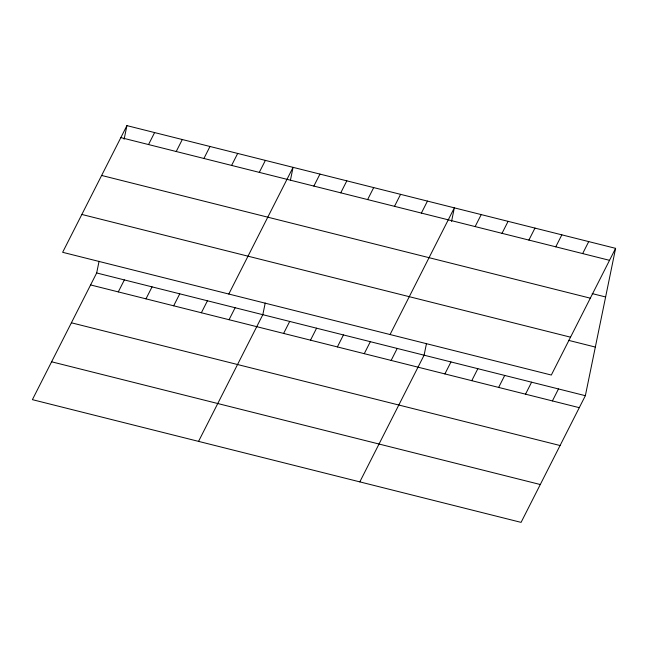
<?xml version="1.0" encoding="UTF-8"?>
<svg xmlns="http://www.w3.org/2000/svg" width="648" height="648" viewBox="0 0 648 648"><rect width="100%" height="100%" fill="white"/><g stroke="black" fill="none" stroke-linecap="round" stroke-linejoin="round"><path stroke-width="0.97" d="M615.6 248.346L551.327 375.038L62.645 252.307L126.919 125.623L615.6 248.346L585.355 395.693L521.081 522.377L32.4 399.654L96.674 272.962L99.063 261.298M124.124 139.239L126.919 125.623M265.218 303.021L262.821 314.693L198.555 441.377M290.474 179.99L293.066 167.346L228.801 294.038M426.481 343.521L424.092 355.193L359.818 481.877M451.543 221.462L454.337 207.846L390.064 334.538M148.53 144.553L154.613 132.573M176.224 151.511L182.299 139.531M118.284 291.9L124.359 279.92M203.918 158.46L209.993 146.489M145.978 298.85L152.053 286.878M231.611 165.418L237.686 153.438M173.672 305.807L179.747 293.828M259.297 172.376L265.38 160.396M201.366 312.757L207.441 300.785M229.052 319.715L235.135 307.735M313.867 186.073L319.95 174.101M340.751 192.829L346.826 180.849M283.622 333.42L289.705 321.44M367.627 199.576L373.702 187.596M310.505 340.168L316.58 328.196M394.502 206.323L400.577 194.351M337.381 346.923L343.456 334.943M421.378 213.079L427.453 201.099M364.257 353.67L370.332 341.69M391.133 360.418L397.208 348.446M475.138 226.573L481.213 214.601M502.014 233.329L508.089 221.349M444.893 373.92L450.968 361.94M528.89 240.076L534.965 228.096M471.768 380.668L477.843 368.696M555.765 246.823L561.848 234.851M498.644 387.423L504.719 375.443M582.649 253.579L588.724 241.599M525.52 394.17L531.603 382.19M552.404 400.918L558.479 388.946M120.844 137.603L609.525 260.326M592.183 293.601L605.621 296.97M101.639 175.454L590.32 298.177M81.85 214.456L570.532 337.179M568.458 340.322L595.334 347.069M96.674 272.962L585.355 395.693M90.599 284.942L579.28 407.673M71.393 322.793L560.075 445.524M51.605 361.795L540.286 484.526"/></g></svg>
